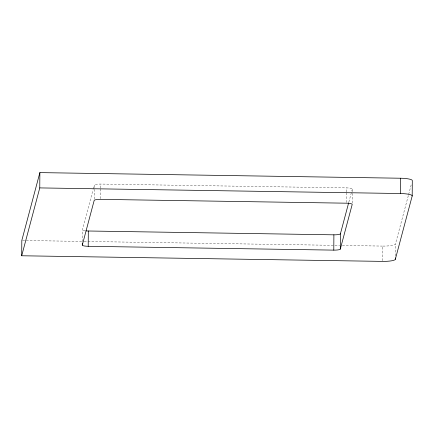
<?xml version="1.0" encoding="UTF-8"?>
<svg xmlns="http://www.w3.org/2000/svg" width="434" height="434" viewBox="0 0 434 434"><rect width="100%" height="100%" fill="white"/><g stroke="black" fill="none" stroke-linecap="round" stroke-linejoin="round"><path stroke-width="0.33" stroke-dasharray="2.17 1.63" d="M82.319 241.743L82.4 229.77L93.088 189.631M94.2 199.065L94.297 185.096A6.222 1.134 0.4 0 1 100.813 184.065L346.392 187.889A6.222 1.134 0.4 0 1 352.305 189.115L352.289 191.779M100.71 198.696L100.78 188.719M100.786 188.052L100.813 184.065M346.289 202.521L346.359 192.544M346.365 191.877L346.392 187.889M352.207 203.085L352.283 192.441M382.3 260.72L382.403 246.083A12.45 2.268 0.4 0 0 395.439 244.017L408.475 195.045M395.352 255.989L395.439 244.017M93.261 188.98L94.297 185.096M348.86 202.065L352.305 189.115M408.649 194.394L411.258 184.596M22.487 240.479L83.485 241.429M84.163 241.44L334.278 245.335M334.956 245.346L339.697 245.422M342.41 245.465L382.403 246.083M85.248 230.801A6.222 1.134 0.4 0 1 82.4 229.77"/><path stroke-width="0.65" d="M21.7 255.767L21.809 240.469L39.874 172.607L400.468 178.228A12.45 2.268 0.4 0 1 412.3 180.68L412.191 195.984L395.331 259.315A12.45 2.268 0.4 0 1 382.294 261.387L21.7 255.767L39.765 187.911L39.874 172.607M82.297 245.074L94.189 200.399A6.222 1.134 0.4 0 1 100.71 199.363L346.283 203.188A6.222 1.134 0.4 0 1 352.202 204.414L340.305 249.089A6.222 1.134 0.4 0 1 333.789 250.125L88.21 246.3A6.222 1.134 0.4 0 1 82.297 245.074L82.308 243.078M88.21 246.3L88.319 231.002A6.222 1.134 0.4 0 1 85.959 230.877M333.789 250.125L333.892 234.827A6.222 1.134 0.4 0 0 340.413 233.79L348.686 202.711M340.305 249.089L340.413 233.79M395.331 259.315L395.341 257.986M412.191 195.984A12.45 2.268 0.4 0 0 400.36 193.526L400.468 178.228M39.765 187.911L400.36 193.526M88.319 231.002L333.892 234.827"/></g></svg>
